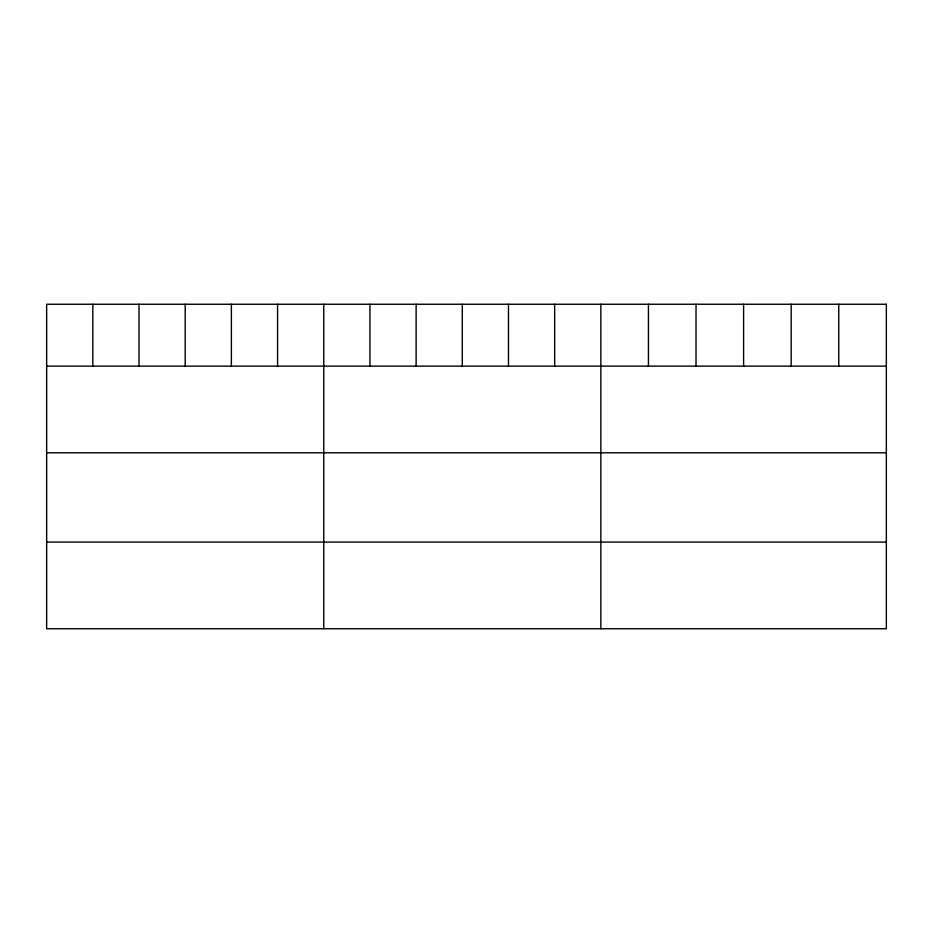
<?xml version="1.0" encoding="UTF-8"?>
<svg xmlns="http://www.w3.org/2000/svg" width="933" height="933" viewBox="0 0 933 933"><rect width="100%" height="100%" fill="white"/><g stroke="black" fill="none" stroke-linecap="round" stroke-linejoin="round"><path stroke-width="1.4" d="M46.65 366.121L886.35 366.121M46.65 452.797L886.35 452.797M46.65 542.085L886.35 542.085M838.767 304.251L838.767 366.121M791.184 304.251L791.184 366.121M743.601 304.251L743.601 366.121M696.018 304.251L696.018 366.121M648.435 304.251L648.435 366.121M600.852 304.251L600.852 628.749M554.668 304.251L554.668 366.121M508.485 304.251L508.485 366.121M462.301 304.251L462.301 366.121M416.118 304.251L416.118 366.121M369.935 304.251L369.935 366.121M323.751 304.251L323.751 628.749M277.567 304.251L277.567 366.121M231.384 304.251L231.384 366.121M185.201 304.251L185.201 366.121M139.017 304.251L139.017 366.121M92.834 304.251L92.834 366.121M886.35 304.251L46.65 304.251L46.65 628.749L886.35 628.749L886.35 304.251"/></g></svg>
